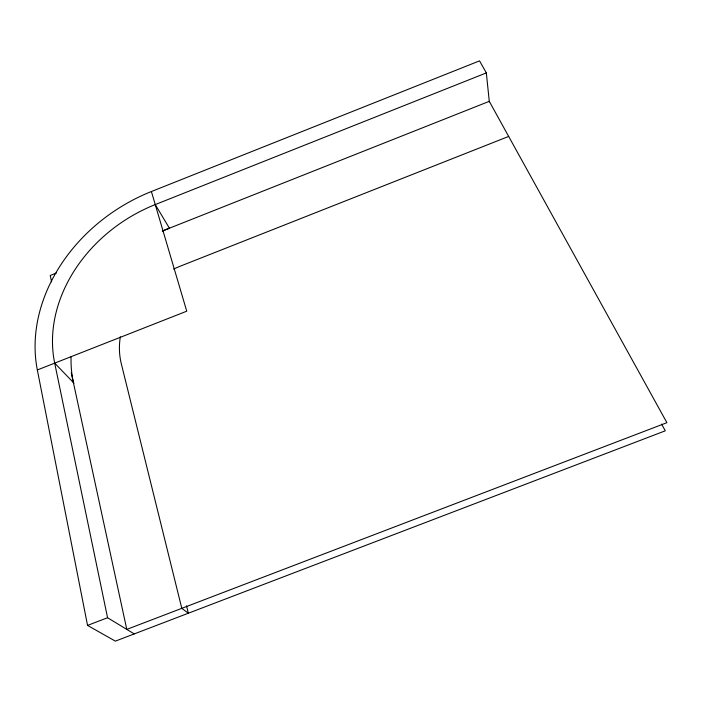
<?xml version="1.0" encoding="UTF-8"?>
<svg xmlns="http://www.w3.org/2000/svg" width="702" height="702" viewBox="0 0 702 702"><rect width="100%" height="100%" fill="white"/><g stroke="black" fill="none" stroke-linecap="round" stroke-linejoin="round"><path stroke-width="1.05" d="M661.591 424.105L665.277 430.817L115.365 641.137L87.548 625.412L37.338 369.963A163.285 133.898 -32.1 0 1 151.395 191.532L479.554 60.863L486.337 72.911L489.32 101.799M134.249 633.915L107.564 617.734L54.686 363.136A144.138 118.111 -32.1 0 1 155.247 204.58L486.337 72.911M56.335 273.052L50.219 275.482L51.606 281.897M162.276 231.037L489.276 101.342L666.9 422.674L126.79 629.396L71.271 372.78M508.669 136.434L180.756 265.988A86.346 71.718 -32.4 0 0 173.657 269.112M37.338 369.963L186.75 311.188L151.395 191.532M87.548 625.412L107.564 617.734M54.686 363.136L74 383.16M155.247 204.58L169.34 228.071M186.495 605.808L188.347 613.223L181.792 608.336L121.297 363.706A86.346 71.718 -32.4 0 1 120.332 336.793M73.377 382.511A138.873 115.505 -32.4 0 1 71.078 356.774M162.882 230.958A138.873 115.505 -32.4 0 1 169.419 228.203"/></g></svg>
